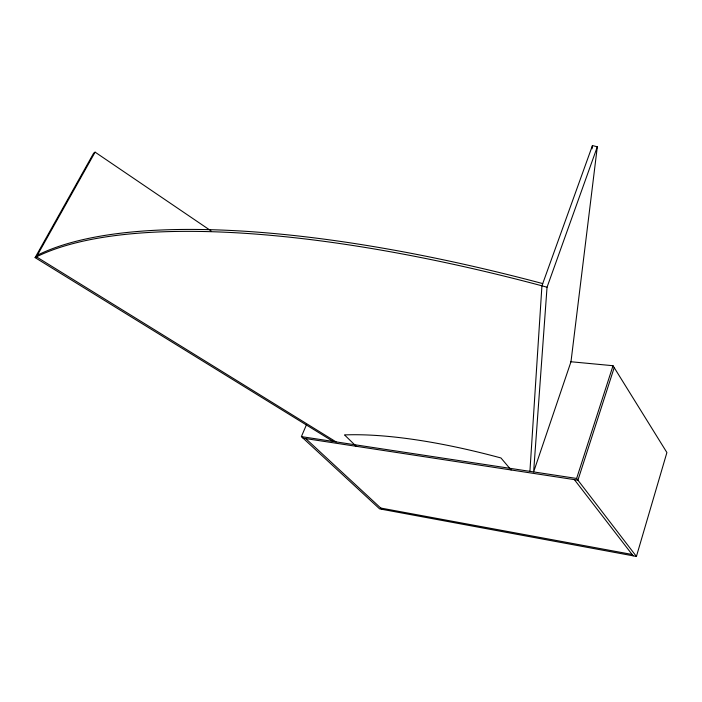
<?xml version="1.0" encoding="UTF-8"?>
<svg xmlns="http://www.w3.org/2000/svg" width="702" height="702" viewBox="0 0 702 702"><rect width="100%" height="100%" fill="white"/><g stroke="black" fill="none" stroke-linecap="round" stroke-linejoin="round"><path stroke-width="1.05" d="M529.913 471.358L541.935 285.802L592.444 145.56L597.314 146.797L570.98 361.758L533.625 471.919L547.042 287.241L597.314 146.797M592.058 148.815L592.444 145.56M306.537 424.57L301.386 436.618L379.624 508.88L636.416 556.44L666.9 452.544L613.021 365.716L570.454 361.705M636.416 556.44L576.623 478.457L613.021 365.716M614.206 367.62L577.93 480.168L303.088 438.188M333.073 441.435L35.1 257.616L93.664 153.15L95.103 152.15L211.065 230.888M95.103 152.15L36.451 256.844L35.1 257.616M301.386 436.618L576.623 478.457M380.747 508.046L632.09 554.466M547.042 287.241L541.935 285.802A658.046 194.489 18.7 0 0 36.451 256.844L336.074 441.891M305.739 438.592L382.142 509.345M356.204 446.296L344.542 434.924A274.061 76.386 19.3 0 1 500.956 457.967L511.109 469.963M574.385 479.624L633.151 555.835M37.364 255.212A657.642 195.138 18.7 0 1 542.734 283.59"/></g></svg>
